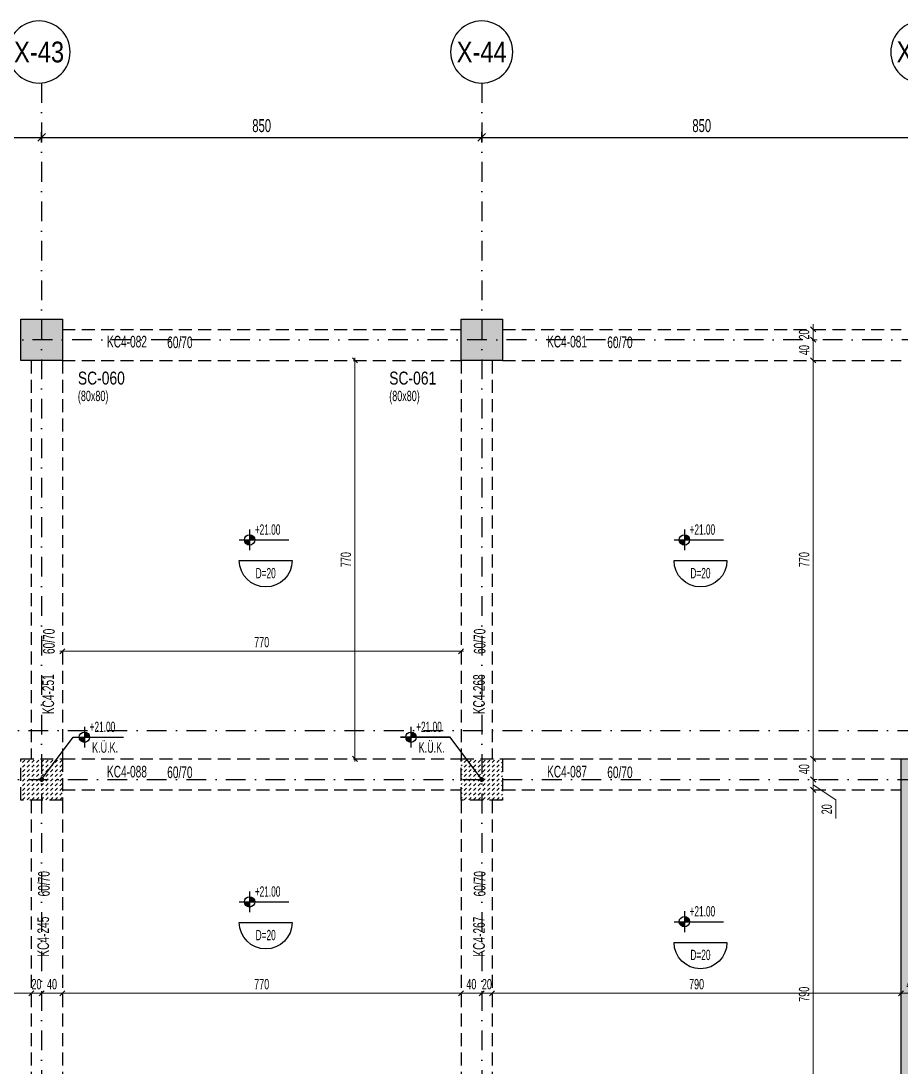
# Model space of a CAD drawing. Header units: millimetres. Extents: x -10495 to 6658, y -696 to 43288.
# Drawn here: x 2510 to 4210, y 1994 to 4016 of the extents above; entities that cross this region are included whole.
import ezdxf
from ezdxf.enums import TextEntityAlignment as Align

# ---------------------------------------------------------------- set-up
doc = ezdxf.new("R2010")
doc.units = ezdxf.units.MM
doc.header["$LTSCALE"] = 100
doc.header["$PDSIZE"] = -100
doc.linetypes.add('DASHDOT', pattern=[25.4, 12.7, -6.35, 0, -6.35])
doc.linetypes.add('HIDDEN', pattern=[0.375, 0.25, -0.125])
for name, color, linetype in [('1_ULK', 254, 'Continuous'), ('2_ULK', 105, 'Continuous'), ('AKS BALON_ULK', 9, 'Continuous'), ('AKS YAZI_ULK', 20, 'Continuous'), ('AKS_ULK', 8, 'DASHDOT'), ('KOLON-CEKIRDEK T PERDE SON_ULK', 70, 'HIDDEN'), ('KOLON-PERDE CEKIRDEK_ULK', 4, 'Continuous'), ('KOT_ULK', 7, 'Continuous'), ('OLCU DIS_ULK', 7, 'Continuous'), ('TARAMA SOLID_ULK', 251, 'Continuous'), ('TARAMA_ULK', 251, 'Continuous')]:
    doc.layers.add(name, color=color, linetype=linetype)
for name, color, linetype, lineweight in [('DOSEME ISMI_ULK', 244, 'Continuous', 25), ('KIRIS BOYUT_ULK', 232, 'Continuous', 13), ('KIRIS CIZGI KESIK_ULK', 41, 'HIDDEN', 25), ('KIRIS ISIM_ULK', 221, 'Continuous', 13), ('KOLON BOYUT_ULK', 255, 'Continuous', 13), ('KOLON ISIM_ULK', 91, 'Continuous', 13), ('OLCU IC_ULK', 146, 'Continuous', 18), ('TARIF OK_ULK', 244, 'Continuous', 5)]:
    doc.layers.add(name, color=color, linetype=linetype, lineweight=lineweight)
doc.styles.add('ULK-SIMPLXTW.shx', font='ARIALN.TTF')
doc.styles.add('ulkr-simplxtw.shx', font='ulkr-simplxtw.shx', dxfattribs={"width": 0.65})
doc.dimstyles.new('1-100-DIS_ULK', dxfattribs={"dimscale": 100, "dimtxt": 0.25, "dimasz": 0.15, "dimexe": 0.1, "dimexo": 0.1, "dimgap": 0.1, "dimtad": 1, "dimdec": 0, "dimzin": 9, "dimdsep": 46, "dimtxsty": 'ulkr-simplxtw.shx', "dimblk": 'OBLIQUE', "dimcen": 0.1, "dimdle": 0.11, "dimclrd": 256, "dimclre": 256, "dimclrt": 3, "dimadec": 0, "dimazin": 0, "dimtfac": 1, "dimtdec": 0, "dimtix": 1, "dimtmove": 1, "dimatfit": 3, "dimldrblk": 'OBLIQUE', "dimfxl": 1, "dimtolj": 1, "dimtzin": 12, "dimarcsym": 0})
doc.dimstyles.new('1-100-IC_ULK', dxfattribs={"dimscale": 10, "dimtxt": 2, "dimasz": 1, "dimexe": 0.75, "dimexo": 1, "dimgap": 0.75, "dimtad": 1, "dimdec": 1, "dimzin": 9, "dimdsep": 46, "dimtxsty": 'ulkr-simplxtw.shx', "dimblk": 'OBLIQUE', "dimcen": 0.1, "dimdle": 0.5, "dimclrd": 146, "dimclre": 146, "dimclrt": 2, "dimadec": 0, "dimazin": 2, "dimtfac": 1, "dimtdec": 1, "dimtix": 1, "dimtmove": 2, "dimatfit": 3, "dimldrblk": 'OBLIQUE', "dimfxl": 1, "dimtolj": 1, "dimtzin": 0, "dimlwd": -1, "dimlwe": -1, "dimarcsym": 0})
doc.dimstyles.new('JSM LIMITS 100(MM)', dxfattribs={"dimscale": 100, "dimtxt": 2, "dimasz": 2.5, "dimexe": 0, "dimexo": 3, "dimgap": 0.41, "dimtad": 1, "dimdec": 0, "dimdsep": 46, "dimtxsty": 'ulkr-simplxtw.shx', "dimblk": 'AR', "dimcen": 0.9, "dimdle": 2, "dimse1": 1, "dimse2": 1, "dimclrd": 256, "dimclre": 1, "dimclrt": 33, "dimadec": 0, "dimazin": 0, "dimtfac": 0.9, "dimtdec": 0, "dimtmove": 0, "dimatfit": 3, "dimfxl": 0, "dimtolj": 1, "dimtzin": 0, "dimarcsym": 0})
pattern_1 = [(45, (-1955793.1867, 31319.438), (0, 8.980256121), [6.35, -6.35])]

# ---------------------------------------------------------------- blocks, each defined once
blk = doc.blocks.new('AKS SEMBOL_ULK')
at = {"layer": 'AKS BALON_ULK', "linetype": 'ByBlock'}
blk.add_circle((0, -41.2), 60, dxfattribs=at)
at = {"layer": 'AKS YAZI_ULK', "style": 'ULK-SIMPLXTW.shx'}
blk.add_attdef('1', text='', height=40, dxfattribs=at).set_placement((0, -41.2), align=Align.MIDDLE)
blk = doc.blocks.new('_Oblique')
at = {"color": 0, "linetype": 'ByBlock', "lineweight": -2}
blk.add_line((-0.5, -0.5), (0.5, 0.5), dxfattribs=at)
blk = doc.blocks.new('*D1105')
at = {"layer": 'Defpoints', "color": 0, "transparency": 16777216}
for p in [(2550, 3791.1), (1700, 3771.1), (2550, 3771.1)]:
    blk.add_point(p, dxfattribs=at)
at = {"layer": 'OLCU DIS_ULK', "lineweight": -2, "transparency": 16777216}
for p, q in [((1700, 3781.1), (1700, 3801.1)), ((2550, 3781.1), (2550, 3801.1)), ((1689, 3791.1), (2561, 3791.1))]:
    blk.add_line(p, q, dxfattribs=at)
at = {"layer": 'OLCU DIS_ULK', "lineweight": -2, "transparency": 16777216, "xscale": 15, "yscale": 15, "zscale": 15, "rotation": 180}
blk.add_blockref('_Oblique', (1700, 3791.1), dxfattribs=at)
at = {"layer": 'OLCU DIS_ULK', "lineweight": -2, "transparency": 16777216, "xscale": 15, "yscale": 15, "zscale": 15}
blk.add_blockref('_Oblique', (2550, 3791.1), dxfattribs=at)
at = {"layer": 'OLCU DIS_ULK', "color": 3, "transparency": 16777216, "insert": (2125, 3813.6), "char_height": 25, "attachment_point": 5, "style": 'ulkr-simplxtw.shx'}
blk.add_mtext('\\A1;850', dxfattribs=at)
blk = doc.blocks.new('*D1106')
at = {"layer": 'Defpoints', "color": 0, "transparency": 16777216}
for p in [(3400, 3791.1), (2550, 3771.1), (3400, 3771.1)]:
    blk.add_point(p, dxfattribs=at)
at = {"layer": 'OLCU DIS_ULK', "lineweight": -2, "transparency": 16777216}
for p, q in [((2550, 3781.1), (2550, 3801.1)), ((3400, 3781.1), (3400, 3801.1)), ((2539, 3791.1), (3411, 3791.1))]:
    blk.add_line(p, q, dxfattribs=at)
at = {"layer": 'OLCU DIS_ULK', "lineweight": -2, "transparency": 16777216, "xscale": 15, "yscale": 15, "zscale": 15, "rotation": 180}
blk.add_blockref('_Oblique', (2550, 3791.1), dxfattribs=at)
at = {"layer": 'OLCU DIS_ULK', "lineweight": -2, "transparency": 16777216, "xscale": 15, "yscale": 15, "zscale": 15}
blk.add_blockref('_Oblique', (3400, 3791.1), dxfattribs=at)
at = {"layer": 'OLCU DIS_ULK', "color": 3, "transparency": 16777216, "insert": (2975, 3813.6), "char_height": 25, "attachment_point": 5, "style": 'ulkr-simplxtw.shx'}
blk.add_mtext('\\A1;850', dxfattribs=at)
blk = doc.blocks.new('*D1107')
at = {"layer": 'Defpoints', "color": 0, "transparency": 16777216}
for p in [(4250, 3791.1), (3400, 3771.1), (4250, 3771.1)]:
    blk.add_point(p, dxfattribs=at)
at = {"layer": 'OLCU DIS_ULK', "lineweight": -2, "transparency": 16777216}
for p, q in [((3400, 3781.1), (3400, 3801.1)), ((4250, 3781.1), (4250, 3801.1)), ((3389, 3791.1), (4261, 3791.1))]:
    blk.add_line(p, q, dxfattribs=at)
at = {"layer": 'OLCU DIS_ULK', "lineweight": -2, "transparency": 16777216, "xscale": 15, "yscale": 15, "zscale": 15, "rotation": 180}
blk.add_blockref('_Oblique', (3400, 3791.1), dxfattribs=at)
at = {"layer": 'OLCU DIS_ULK', "lineweight": -2, "transparency": 16777216, "xscale": 15, "yscale": 15, "zscale": 15}
blk.add_blockref('_Oblique', (4250, 3791.1), dxfattribs=at)
at = {"layer": 'OLCU DIS_ULK', "color": 3, "transparency": 16777216, "insert": (3825, 3813.6), "char_height": 25, "attachment_point": 5, "style": 'ulkr-simplxtw.shx'}
blk.add_mtext('\\A1;850', dxfattribs=at)
blk = doc.blocks.new('*U6')
at = {"layer": 'KOT_ULK'}
h = blk.add_hatch(color=251, dxfattribs=at)
h.dxf.hatch_style = 1
h.paths.add_polyline_path([(0, 0), (-10, 0, 0.414214), (0, -10)])
h = blk.add_hatch(color=251, dxfattribs=at)
h.dxf.hatch_style = 1
h.paths.add_polyline_path([(10, 0, 0.414214), (0, 10), (0, 0)])
at = {"layer": 'KOT_ULK', "color": 12}
for p, q in [((-20, 0), (75.6, 0)), ((0, 20), (0, -20))]:
    blk.add_line(p, q, dxfattribs=at)
blk.add_circle((0, 0), 10, dxfattribs=at)
at = {"layer": 'KOT_ULK', "style": 'ulkr-simplxtw.shx', "width": 0.6}
for tag, p in [('6', (10, 145)), ('5', (10, 118)), ('4', (10, 91)), ('3', (10, 64)), ('2', (10, 37)), ('1', (10, 10))]:
    blk.add_attdef(tag, p, '', height=20, dxfattribs=at)
at = {"layer": 'KOT_ULK', "color": 242, "style": 'ulkr-simplxtw.shx', "width": 0.65}
blk.add_attdef('NOT', text='', height=20, dxfattribs=at).set_placement((14.8, -10), align=Align.TOP_LEFT)
blk = doc.blocks.new('Döşeme kalınğı_ULK')
at = {"layer": 'DOSEME ISMI_ULK', "color": 12}
blk.add_lwpolyline([(51, 0, -1), (-51, 0)], format="xyb", close=True, dxfattribs=at)
at = {"layer": 'DOSEME ISMI_ULK', "style": 'ulkr-simplxtw.shx', "width": 0.6}
blk.add_attdef('1', text='', height=20, dxfattribs=at).set_placement((0, -14.2), align=Align.TOP_CENTER)
blk = doc.blocks.new('*U11')
at = {"layer": 'KOLON BOYUT_ULK', "style": 'ulkr-simplxtw.shx', "width": 0.65}
blk.add_attdef('2', text='', height=20, dxfattribs=at).set_placement((0, -37), align=Align.TOP_LEFT)
at = {"layer": 'KOLON ISIM_ULK', "style": 'ulkr-simplxtw.shx', "width": 0.8}
blk.add_attdef('1', text='', height=25, dxfattribs=at).set_placement((0, 0), align=Align.TOP_LEFT)
blk = doc.blocks.new('AR')
at = {"layer": '1_ULK', "color": 253}
blk.add_solid([(-1.184, 0.197), (-1.184, -0.197), (0, 0)], dxfattribs=at)
at = {"layer": '2_ULK', "color": 1}
blk.add_line((0, 0.453), (0, -0.453), dxfattribs=at)
at = {"layer": '2_ULK'}
blk.add_lwpolyline([(-1.184, 0.197), (-1.184, -0.197), (0, 0), (-1.184, 0.197)], dxfattribs=at)
blk = doc.blocks.new('*D961')
at = {"layer": 'Defpoints', "color": 0, "transparency": 16777216}
for p in [(4015.3, 2530), (4040.3, 2530), (4015.3, 1740)]:
    blk.add_point(p, dxfattribs=at)
at = {"layer": 'OLCU IC_ULK', "color": 146, "transparency": 16777216}
blk.add_line((4040.3, 1735), (4040.3, 2535), dxfattribs=at)
at = {"layer": 'OLCU IC_ULK', "color": 146, "linetype": 'Continuous', "transparency": 16777216}
for p, q in [((4040.3, 2530), (4047.8, 2530)), ((4040.3, 1740), (4047.8, 1740))]:
    blk.add_line(p, q, dxfattribs=at)
at = {"layer": 'OLCU IC_ULK', "color": 146, "transparency": 16777216, "xscale": 10, "yscale": 10, "zscale": 10}
for p, rotation in [((4040.3, 2530), 90), ((4040.3, 1740), 270)]:
    blk.add_blockref('_Oblique', p, dxfattribs=dict(at, rotation=rotation))
at = {"layer": 'OLCU IC_ULK', "color": 2, "transparency": 16777216, "insert": (4022.8, 2135), "char_height": 20, "attachment_point": 5, "rotation": 90, "style": 'ulkr-simplxtw.shx'}
blk.add_mtext('\\A1;790', dxfattribs=at)
blk = doc.blocks.new('*D962')
at = {"layer": 'Defpoints', "color": 0, "transparency": 16777216}
for p in [(4015.3, 2550), (4040.3, 2550), (4015.3, 2530)]:
    blk.add_point(p, dxfattribs=at)
at = {"layer": 'OLCU IC_ULK', "color": 146, "transparency": 16777216}
for p, q in [((4040.3, 2525), (4040.3, 2555)), ((4040.3, 2540), (4084, 2510.6)), ((4084, 2510.6), (4084, 2474.5))]:
    blk.add_line(p, q, dxfattribs=at)
at = {"layer": 'OLCU IC_ULK', "color": 146, "linetype": 'Continuous', "transparency": 16777216}
for p, q in [((4040.3, 2550), (4047.8, 2550)), ((4040.3, 2530), (4047.8, 2530))]:
    blk.add_line(p, q, dxfattribs=at)
at = {"layer": 'OLCU IC_ULK', "color": 146, "transparency": 16777216, "xscale": 10, "yscale": 10, "zscale": 10}
for p, rotation in [((4040.3, 2550), 90), ((4040.3, 2530), 270)]:
    blk.add_blockref('_Oblique', p, dxfattribs=dict(at, rotation=rotation))
at = {"layer": 'OLCU IC_ULK', "color": 2, "transparency": 16777216, "insert": (4066.5, 2492.5), "char_height": 20, "attachment_point": 5, "rotation": 90, "style": 'ulkr-simplxtw.shx'}
blk.add_mtext('\\A1;20', dxfattribs=at)
blk = doc.blocks.new('*D963')
at = {"layer": 'Defpoints', "color": 0, "transparency": 16777216}
for p in [(4015.3, 2590), (4040.3, 2590), (4015.3, 2550)]:
    blk.add_point(p, dxfattribs=at)
at = {"layer": 'OLCU IC_ULK', "color": 146, "transparency": 16777216}
blk.add_line((4040.3, 2545), (4040.3, 2595), dxfattribs=at)
at = {"layer": 'OLCU IC_ULK', "color": 146, "linetype": 'Continuous', "transparency": 16777216}
for p, q in [((4040.3, 2590), (4047.8, 2590)), ((4040.3, 2550), (4047.8, 2550))]:
    blk.add_line(p, q, dxfattribs=at)
at = {"layer": 'OLCU IC_ULK', "color": 146, "transparency": 16777216, "xscale": 10, "yscale": 10, "zscale": 10}
for p, rotation in [((4040.3, 2590), 90), ((4040.3, 2550), 270)]:
    blk.add_blockref('_Oblique', p, dxfattribs=dict(at, rotation=rotation))
at = {"layer": 'OLCU IC_ULK', "color": 2, "transparency": 16777216, "insert": (4022.8, 2570), "char_height": 20, "attachment_point": 5, "rotation": 90, "style": 'ulkr-simplxtw.shx'}
blk.add_mtext('\\A1;40', dxfattribs=at)
blk = doc.blocks.new('*D964')
at = {"layer": 'Defpoints', "color": 0, "transparency": 16777216}
for p in [(4015.3, 3360), (4040.3, 3360), (4015.3, 2590)]:
    blk.add_point(p, dxfattribs=at)
at = {"layer": 'OLCU IC_ULK', "color": 146, "transparency": 16777216}
blk.add_line((4040.3, 2585), (4040.3, 3365), dxfattribs=at)
at = {"layer": 'OLCU IC_ULK', "color": 146, "linetype": 'Continuous', "transparency": 16777216}
for p, q in [((4040.3, 3360), (4047.8, 3360)), ((4040.3, 2590), (4047.8, 2590))]:
    blk.add_line(p, q, dxfattribs=at)
at = {"layer": 'OLCU IC_ULK', "color": 146, "transparency": 16777216, "xscale": 10, "yscale": 10, "zscale": 10}
for p, rotation in [((4040.3, 3360), 90), ((4040.3, 2590), 270)]:
    blk.add_blockref('_Oblique', p, dxfattribs=dict(at, rotation=rotation))
at = {"layer": 'OLCU IC_ULK', "color": 2, "transparency": 16777216, "insert": (4022.8, 2975), "char_height": 20, "attachment_point": 5, "rotation": 90, "style": 'ulkr-simplxtw.shx'}
blk.add_mtext('\\A1;770', dxfattribs=at)
blk = doc.blocks.new('*D965')
at = {"layer": 'Defpoints', "color": 0, "transparency": 16777216}
for p in [(4015.3, 3400), (4040.3, 3400), (4015.3, 3360)]:
    blk.add_point(p, dxfattribs=at)
at = {"layer": 'OLCU IC_ULK', "color": 146, "transparency": 16777216}
blk.add_line((4040.3, 3355), (4040.3, 3405), dxfattribs=at)
at = {"layer": 'OLCU IC_ULK', "color": 146, "linetype": 'Continuous', "transparency": 16777216}
for p, q in [((4040.3, 3400), (4047.8, 3400)), ((4040.3, 3360), (4047.8, 3360))]:
    blk.add_line(p, q, dxfattribs=at)
at = {"layer": 'OLCU IC_ULK', "color": 146, "transparency": 16777216, "xscale": 10, "yscale": 10, "zscale": 10}
for p, rotation in [((4040.3, 3400), 90), ((4040.3, 3360), 270)]:
    blk.add_blockref('_Oblique', p, dxfattribs=dict(at, rotation=rotation))
at = {"layer": 'OLCU IC_ULK', "color": 2, "transparency": 16777216, "insert": (4022.8, 3380), "char_height": 20, "attachment_point": 5, "rotation": 90, "style": 'ulkr-simplxtw.shx'}
blk.add_mtext('\\A1;40', dxfattribs=at)
blk = doc.blocks.new('*D966')
at = {"layer": 'Defpoints', "color": 0, "transparency": 16777216}
for p in [(4015.3, 3420), (4040.3, 3420), (4015.3, 3400)]:
    blk.add_point(p, dxfattribs=at)
at = {"layer": 'OLCU IC_ULK', "color": 146, "transparency": 16777216}
for p, q in [((4040.3, 3420), (4040.3, 3430)), ((4040.3, 3400), (4040.3, 3420)), ((4040.3, 3400), (4040.3, 3390))]:
    blk.add_line(p, q, dxfattribs=at)
at = {"layer": 'OLCU IC_ULK', "color": 146, "linetype": 'Continuous', "transparency": 16777216}
for p, q in [((4040.3, 3420), (4047.8, 3420)), ((4040.3, 3400), (4047.8, 3400))]:
    blk.add_line(p, q, dxfattribs=at)
at = {"layer": 'OLCU IC_ULK', "color": 146, "transparency": 16777216, "xscale": 10, "yscale": 10, "zscale": 10}
for p, rotation in [((4040.3, 3420), 270), ((4040.3, 3400), 90)]:
    blk.add_blockref('_Oblique', p, dxfattribs=dict(at, rotation=rotation))
at = {"layer": 'OLCU IC_ULK', "color": 2, "transparency": 16777216, "insert": (4022.8, 3410), "char_height": 20, "attachment_point": 5, "rotation": 90, "style": 'ulkr-simplxtw.shx'}
blk.add_mtext('\\A1;20', dxfattribs=at)
blk = doc.blocks.new('*D1004')
at = {"layer": 'Defpoints', "color": 0, "transparency": 16777216}
for p in [(1740, 2161.9), (2530, 2161.9), (2530, 2136.9)]:
    blk.add_point(p, dxfattribs=at)
at = {"layer": 'OLCU IC_ULK', "color": 146, "transparency": 16777216}
blk.add_line((1735, 2136.9), (2535, 2136.9), dxfattribs=at)
at = {"layer": 'OLCU IC_ULK', "color": 146, "linetype": 'Continuous', "transparency": 16777216}
for p, q in [((1740, 2136.9), (1740, 2129.4)), ((2530, 2136.9), (2530, 2129.4))]:
    blk.add_line(p, q, dxfattribs=at)
at = {"layer": 'OLCU IC_ULK', "color": 146, "transparency": 16777216, "xscale": 10, "yscale": 10, "zscale": 10, "rotation": 180}
blk.add_blockref('_Oblique', (1740, 2136.9), dxfattribs=at)
at = {"layer": 'OLCU IC_ULK', "color": 146, "transparency": 16777216, "xscale": 10, "yscale": 10, "zscale": 10}
blk.add_blockref('_Oblique', (2530, 2136.9), dxfattribs=at)
at = {"layer": 'OLCU IC_ULK', "color": 2, "transparency": 16777216, "insert": (2135, 2154.4), "char_height": 20, "attachment_point": 5, "style": 'ulkr-simplxtw.shx'}
blk.add_mtext('\\A1;790', dxfattribs=at)
blk = doc.blocks.new('*D1005')
at = {"layer": 'Defpoints', "color": 0, "transparency": 16777216}
for p in [(2530, 2161.9), (2550, 2161.9), (2550, 2136.9)]:
    blk.add_point(p, dxfattribs=at)
at = {"layer": 'OLCU IC_ULK', "color": 146, "transparency": 16777216}
for p, q in [((2530, 2136.9), (2520, 2136.9)), ((2530, 2136.9), (2550, 2136.9)), ((2550, 2136.9), (2560, 2136.9))]:
    blk.add_line(p, q, dxfattribs=at)
at = {"layer": 'OLCU IC_ULK', "color": 146, "linetype": 'Continuous', "transparency": 16777216}
for p, q in [((2530, 2136.9), (2530, 2129.4)), ((2550, 2136.9), (2550, 2129.4))]:
    blk.add_line(p, q, dxfattribs=at)
at = {"layer": 'OLCU IC_ULK', "color": 146, "transparency": 16777216, "xscale": 10, "yscale": 10, "zscale": 10}
blk.add_blockref('_Oblique', (2530, 2136.9), dxfattribs=at)
at = {"layer": 'OLCU IC_ULK', "color": 146, "transparency": 16777216, "xscale": 10, "yscale": 10, "zscale": 10, "rotation": 180}
blk.add_blockref('_Oblique', (2550, 2136.9), dxfattribs=at)
at = {"layer": 'OLCU IC_ULK', "color": 2, "transparency": 16777216, "insert": (2540, 2154.4), "char_height": 20, "attachment_point": 5, "style": 'ulkr-simplxtw.shx'}
blk.add_mtext('\\A1;20', dxfattribs=at)
blk = doc.blocks.new('*D1006')
at = {"layer": 'Defpoints', "color": 0, "transparency": 16777216}
for p in [(2550, 2161.9), (2590, 2161.9), (2590, 2136.9)]:
    blk.add_point(p, dxfattribs=at)
at = {"layer": 'OLCU IC_ULK', "color": 146, "transparency": 16777216}
blk.add_line((2545, 2136.9), (2595, 2136.9), dxfattribs=at)
at = {"layer": 'OLCU IC_ULK', "color": 146, "linetype": 'Continuous', "transparency": 16777216}
for p, q in [((2550, 2136.9), (2550, 2129.4)), ((2590, 2136.9), (2590, 2129.4))]:
    blk.add_line(p, q, dxfattribs=at)
at = {"layer": 'OLCU IC_ULK', "color": 146, "transparency": 16777216, "xscale": 10, "yscale": 10, "zscale": 10, "rotation": 180}
blk.add_blockref('_Oblique', (2550, 2136.9), dxfattribs=at)
at = {"layer": 'OLCU IC_ULK', "color": 146, "transparency": 16777216, "xscale": 10, "yscale": 10, "zscale": 10}
blk.add_blockref('_Oblique', (2590, 2136.9), dxfattribs=at)
at = {"layer": 'OLCU IC_ULK', "color": 2, "transparency": 16777216, "insert": (2570, 2154.4), "char_height": 20, "attachment_point": 5, "style": 'ulkr-simplxtw.shx'}
blk.add_mtext('\\A1;40', dxfattribs=at)
blk = doc.blocks.new('*D1007')
at = {"layer": 'Defpoints', "color": 0, "transparency": 16777216}
for p in [(2590, 2161.9), (3360, 2161.9), (3360, 2136.9)]:
    blk.add_point(p, dxfattribs=at)
at = {"layer": 'OLCU IC_ULK', "color": 146, "transparency": 16777216}
blk.add_line((2585, 2136.9), (3365, 2136.9), dxfattribs=at)
at = {"layer": 'OLCU IC_ULK', "color": 146, "linetype": 'Continuous', "transparency": 16777216}
for p, q in [((2590, 2136.9), (2590, 2129.4)), ((3360, 2136.9), (3360, 2129.4))]:
    blk.add_line(p, q, dxfattribs=at)
at = {"layer": 'OLCU IC_ULK', "color": 146, "transparency": 16777216, "xscale": 10, "yscale": 10, "zscale": 10, "rotation": 180}
blk.add_blockref('_Oblique', (2590, 2136.9), dxfattribs=at)
at = {"layer": 'OLCU IC_ULK', "color": 146, "transparency": 16777216, "xscale": 10, "yscale": 10, "zscale": 10}
blk.add_blockref('_Oblique', (3360, 2136.9), dxfattribs=at)
at = {"layer": 'OLCU IC_ULK', "color": 2, "transparency": 16777216, "insert": (2975, 2154.4), "char_height": 20, "attachment_point": 5, "style": 'ulkr-simplxtw.shx'}
blk.add_mtext('\\A1;770', dxfattribs=at)
blk = doc.blocks.new('*D1008')
at = {"layer": 'Defpoints', "color": 0, "transparency": 16777216}
for p in [(3360, 2161.9), (3400, 2161.9), (3400, 2136.9)]:
    blk.add_point(p, dxfattribs=at)
at = {"layer": 'OLCU IC_ULK', "color": 146, "transparency": 16777216}
blk.add_line((3355, 2136.9), (3405, 2136.9), dxfattribs=at)
at = {"layer": 'OLCU IC_ULK', "color": 146, "linetype": 'Continuous', "transparency": 16777216}
for p, q in [((3360, 2136.9), (3360, 2129.4)), ((3400, 2136.9), (3400, 2129.4))]:
    blk.add_line(p, q, dxfattribs=at)
at = {"layer": 'OLCU IC_ULK', "color": 146, "transparency": 16777216, "xscale": 10, "yscale": 10, "zscale": 10, "rotation": 180}
blk.add_blockref('_Oblique', (3360, 2136.9), dxfattribs=at)
at = {"layer": 'OLCU IC_ULK', "color": 146, "transparency": 16777216, "xscale": 10, "yscale": 10, "zscale": 10}
blk.add_blockref('_Oblique', (3400, 2136.9), dxfattribs=at)
at = {"layer": 'OLCU IC_ULK', "color": 2, "transparency": 16777216, "insert": (3380, 2154.4), "char_height": 20, "attachment_point": 5, "style": 'ulkr-simplxtw.shx'}
blk.add_mtext('\\A1;40', dxfattribs=at)
blk = doc.blocks.new('*D1009')
at = {"layer": 'Defpoints', "color": 0, "transparency": 16777216}
for p in [(3400, 2161.9), (3420, 2161.9), (3420, 2136.9)]:
    blk.add_point(p, dxfattribs=at)
at = {"layer": 'OLCU IC_ULK', "color": 146, "transparency": 16777216}
for p, q in [((3400, 2136.9), (3390, 2136.9)), ((3400, 2136.9), (3420, 2136.9)), ((3420, 2136.9), (3430, 2136.9))]:
    blk.add_line(p, q, dxfattribs=at)
at = {"layer": 'OLCU IC_ULK', "color": 146, "linetype": 'Continuous', "transparency": 16777216}
for p, q in [((3400, 2136.9), (3400, 2129.4)), ((3420, 2136.9), (3420, 2129.4))]:
    blk.add_line(p, q, dxfattribs=at)
at = {"layer": 'OLCU IC_ULK', "color": 146, "transparency": 16777216, "xscale": 10, "yscale": 10, "zscale": 10}
blk.add_blockref('_Oblique', (3400, 2136.9), dxfattribs=at)
at = {"layer": 'OLCU IC_ULK', "color": 146, "transparency": 16777216, "xscale": 10, "yscale": 10, "zscale": 10, "rotation": 180}
blk.add_blockref('_Oblique', (3420, 2136.9), dxfattribs=at)
at = {"layer": 'OLCU IC_ULK', "color": 2, "transparency": 16777216, "insert": (3410, 2154.4), "char_height": 20, "attachment_point": 5, "style": 'ulkr-simplxtw.shx'}
blk.add_mtext('\\A1;20', dxfattribs=at)
blk = doc.blocks.new('*D1010')
at = {"layer": 'Defpoints', "color": 0, "transparency": 16777216}
for p in [(3420, 2161.9), (4210, 2161.9), (4210, 2136.9)]:
    blk.add_point(p, dxfattribs=at)
at = {"layer": 'OLCU IC_ULK', "color": 146, "transparency": 16777216}
blk.add_line((3415, 2136.9), (4215, 2136.9), dxfattribs=at)
at = {"layer": 'OLCU IC_ULK', "color": 146, "linetype": 'Continuous', "transparency": 16777216}
for p, q in [((3420, 2136.9), (3420, 2129.4)), ((4210, 2136.9), (4210, 2129.4))]:
    blk.add_line(p, q, dxfattribs=at)
at = {"layer": 'OLCU IC_ULK', "color": 146, "transparency": 16777216, "xscale": 10, "yscale": 10, "zscale": 10, "rotation": 180}
blk.add_blockref('_Oblique', (3420, 2136.9), dxfattribs=at)
at = {"layer": 'OLCU IC_ULK', "color": 146, "transparency": 16777216, "xscale": 10, "yscale": 10, "zscale": 10}
blk.add_blockref('_Oblique', (4210, 2136.9), dxfattribs=at)
at = {"layer": 'OLCU IC_ULK', "color": 2, "transparency": 16777216, "insert": (3815, 2154.4), "char_height": 20, "attachment_point": 5, "style": 'ulkr-simplxtw.shx'}
blk.add_mtext('\\A1;790', dxfattribs=at)
blk = doc.blocks.new('*D1011')
at = {"layer": 'Defpoints', "color": 0, "transparency": 16777216}
for p in [(4210, 2161.9), (4250, 2161.9), (4250, 2136.9)]:
    blk.add_point(p, dxfattribs=at)
at = {"layer": 'OLCU IC_ULK', "color": 146, "transparency": 16777216}
blk.add_line((4205, 2136.9), (4255, 2136.9), dxfattribs=at)
at = {"layer": 'OLCU IC_ULK', "color": 146, "linetype": 'Continuous', "transparency": 16777216}
for p, q in [((4210, 2136.9), (4210, 2129.4)), ((4250, 2136.9), (4250, 2129.4))]:
    blk.add_line(p, q, dxfattribs=at)
at = {"layer": 'OLCU IC_ULK', "color": 146, "transparency": 16777216, "xscale": 10, "yscale": 10, "zscale": 10, "rotation": 180}
blk.add_blockref('_Oblique', (4210, 2136.9), dxfattribs=at)
at = {"layer": 'OLCU IC_ULK', "color": 146, "transparency": 16777216, "xscale": 10, "yscale": 10, "zscale": 10}
blk.add_blockref('_Oblique', (4250, 2136.9), dxfattribs=at)
at = {"layer": 'OLCU IC_ULK', "color": 2, "transparency": 16777216, "insert": (4230, 2154.4), "char_height": 20, "attachment_point": 5, "style": 'ulkr-simplxtw.shx'}
blk.add_mtext('\\A1;40', dxfattribs=at)
blk = doc.blocks.new('Kiriş_Sembol_ULK')
at = {"layer": 'KIRIS BOYUT_ULK', "style": 'ulkr-simplxtw.shx', "width": 0.65}
blk.add_attdef('B', text='', height=25, dxfattribs=at).set_placement((21, 0.4), align=Align.MIDDLE_LEFT)
at = {"layer": 'KIRIS ISIM_ULK', "style": 'ulkr-simplxtw.shx', "width": 0.65}
blk.add_attdef('K', text='', height=25, dxfattribs=at).set_placement((-18.2, 12.9), align=Align.TOP_RIGHT)
blk = doc.blocks.new('*D1139')
at = {"layer": 'Defpoints', "color": 0, "transparency": 16777216}
for p in [(2590, 2912.2), (3360, 2912.2), (3360, 2797.9)]:
    blk.add_point(p, dxfattribs=at)
at = {"layer": 'OLCU IC_ULK', "color": 146, "transparency": 16777216}
blk.add_line((2585, 2797.9), (3365, 2797.9), dxfattribs=at)
at = {"layer": 'OLCU IC_ULK', "color": 146, "linetype": 'Continuous', "transparency": 16777216}
for p, q in [((2590, 2797.9), (2590, 2790.4)), ((3360, 2797.9), (3360, 2790.4))]:
    blk.add_line(p, q, dxfattribs=at)
at = {"layer": 'OLCU IC_ULK', "color": 146, "transparency": 16777216, "xscale": 10, "yscale": 10, "zscale": 10, "rotation": 180}
blk.add_blockref('_Oblique', (2590, 2797.9), dxfattribs=at)
at = {"layer": 'OLCU IC_ULK', "color": 146, "transparency": 16777216, "xscale": 10, "yscale": 10, "zscale": 10}
blk.add_blockref('_Oblique', (3360, 2797.9), dxfattribs=at)
at = {"layer": 'OLCU IC_ULK', "color": 2, "transparency": 16777216, "insert": (2975, 2815.4), "char_height": 20, "attachment_point": 5, "style": 'ulkr-simplxtw.shx'}
blk.add_mtext('\\A1;770', dxfattribs=at)
blk = doc.blocks.new('*D1140')
at = {"layer": 'Defpoints', "color": 0, "transparency": 16777216}
for p in [(3091.6, 3360), (3155.2, 3360), (3091.6, 2590)]:
    blk.add_point(p, dxfattribs=at)
at = {"layer": 'OLCU IC_ULK', "color": 146, "transparency": 16777216}
blk.add_line((3155.2, 2585), (3155.2, 3365), dxfattribs=at)
at = {"layer": 'OLCU IC_ULK', "color": 146, "linetype": 'Continuous', "transparency": 16777216}
for p, q in [((3155.2, 3360), (3162.7, 3360)), ((3155.2, 2590), (3162.7, 2590))]:
    blk.add_line(p, q, dxfattribs=at)
at = {"layer": 'OLCU IC_ULK', "color": 146, "transparency": 16777216, "xscale": 10, "yscale": 10, "zscale": 10}
for p, rotation in [((3155.2, 3360), 90), ((3155.2, 2590), 270)]:
    blk.add_blockref('_Oblique', p, dxfattribs=dict(at, rotation=rotation))
at = {"layer": 'OLCU IC_ULK', "color": 2, "transparency": 16777216, "insert": (3137.7, 2975), "char_height": 20, "attachment_point": 5, "rotation": 90, "style": 'ulkr-simplxtw.shx'}
blk.add_mtext('\\A1;770', dxfattribs=at)

msp = doc.modelspace()

# ---------------------------------------------------------------- hatches: boundary and pattern name
at = {"layer": 'TARAMA SOLID_ULK'}
h = msp.add_hatch(color=256, dxfattribs=at)
h.dxf.hatch_style = 1
h.paths.add_polyline_path([(2590, 3360), (2510, 3360), (2510, 3440), (2590, 3440)])
h = msp.add_hatch(color=256, dxfattribs=at)
h.dxf.hatch_style = 1
h.paths.add_polyline_path([(3360, 3360), (3440, 3360), (3440, 3440), (3360, 3440)])
h = msp.add_hatch(color=256, dxfattribs=at)
h.dxf.hatch_style = 1
h.paths.add_polyline_path([(4720, 1605), (4680, 1605), (4680, 2550), (4250, 2550), (4250, 1605), (4210, 1605), (4210, 2590), (4720, 2590)])
at = {"layer": 'TARAMA_ULK'}
h = msp.add_hatch(dxfattribs=at)
h.set_pattern_fill('DASH', color=256, scale=2, angle=45)
h.set_pattern_definition(pattern_1)
h.paths.add_polyline_path([(2590, 2590), (2590, 2510), (2510, 2510), (2510, 2590)])
h = msp.add_hatch(dxfattribs=at)
h.set_pattern_fill('DASH', color=256, scale=2, angle=45)
h.set_pattern_definition(pattern_1)
h.paths.add_polyline_path([(3440, 2590), (3440, 2510), (3360, 2510), (3360, 2590)])

# ---------------------------------------------------------------- linework, layer by layer
at = {"layer": 'AKS_ULK', "ltscale": 0.03}
for points in [[(2550, 3896.1), (2550, -576.35)], [(3400, 3896.1), (3400, -576.35)], [(6538.3, 3400), (-577.53, 3400)], [(-577.53, 2670), (-527.53, 2670), (-527.53, 2645), (6488.3, 2645), (6488.3, 2720), (6538.3, 2720)], [(-577.53, 2525), (-527.53, 2525), (-527.53, 2550), (6488.3, 2550), (6488.3, 2475), (6538.3, 2475)]]:
    msp.add_lwpolyline(points, dxfattribs=at)
at = {"layer": 'KIRIS CIZGI KESIK_ULK'}
for p, q in [((2590, 3420), (3360, 3420)), ((3440, 3420), (4210, 3420)), ((2530, 3360), (2530, 2590)), ((2590, 3360), (3360, 3360)), ((2590, 3360), (2590, 2590)), ((3360, 3360), (3360, 2590)), ((3420, 3360), (3420, 2590)), ((3440, 3360), (4210, 3360)), ((2590, 2590), (3360, 2590)), ((3440, 2590), (4210, 2590)), ((2590, 2530), (3360, 2530)), ((3440, 2530), (4210, 2530)), ((2530, 2510), (2530, 1740)), ((2590, 2510), (2590, 1740)), ((3360, 2510), (3360, 1740)), ((3420, 2510), (3420, 1740))]:
    msp.add_line(p, q, dxfattribs=at)
at = {"layer": 'KOLON-CEKIRDEK T PERDE SON_ULK'}
for points in [[(2590, 2510), (2510, 2510), (2510, 2590), (2590, 2590)], [(3440, 2510), (3360, 2510), (3360, 2590), (3440, 2590)]]:
    msp.add_lwpolyline(points, close=True, dxfattribs=at)
at = {"layer": 'KOLON-PERDE CEKIRDEK_ULK'}
for points in [[(2590, 3360), (2510, 3360), (2510, 3440), (2590, 3440)], [(3440, 3360), (3360, 3360), (3360, 3440), (3440, 3440)], [(4720, 1605), (4680, 1605), (4680, 2550), (4250, 2550), (4250, 1605), (4210, 1605), (4210, 2590), (4720, 2590)]]:
    msp.add_lwpolyline(points, close=True, dxfattribs=at)

# ---------------------------------------------------------------- block references
at = {"layer": 'AKS_ULK', "linetype": 'ByBlock'}
ref = msp.add_blockref('AKS SEMBOL_ULK', (2545, 3914.85), dxfattribs=dict(at, xscale=-1, rotation=180))
ref.add_attrib('1', 'X-43', dxfattribs={"layer": 'AKS YAZI_ULK', "height": 40, "style": 'ULK-SIMPLXTW.shx'}).set_placement((2545, 3956.1), align=Align.MIDDLE)
ref = msp.add_blockref('AKS SEMBOL_ULK', (3400, 3914.85), dxfattribs=dict(at, xscale=-1, rotation=180))
ref.add_attrib('1', 'X-44', dxfattribs={"layer": 'AKS YAZI_ULK', "height": 40, "style": 'ULK-SIMPLXTW.shx'}).set_placement((3400, 3956.1), align=Align.MIDDLE)
ref = msp.add_blockref('AKS SEMBOL_ULK', (4250, 3914.85), dxfattribs=dict(at, xscale=-1, rotation=180))
ref.add_attrib('1', 'X-45', dxfattribs={"layer": 'AKS YAZI_ULK', "height": 40, "style": 'ULK-SIMPLXTW.shx'}).set_placement((4250, 3956.1), align=Align.MIDDLE)
at = {"layer": 'DOSEME ISMI_ULK'}
for p in [(2982.77, 2973.1), (3822.54, 2973.1), (2982.77, 2273.58), (3822.54, 2235.29)]:
    msp.add_blockref('Döşeme kalınğı_ULK', p, dxfattribs=at).add_auto_attribs({'1': 'D=20'})
at = {"layer": 'KIRIS ISIM_ULK'}
ref = msp.add_blockref('Kiriş_Sembol_ULK', (2771.53, 3394.56), dxfattribs=at)
ref.add_attrib('B', '60/70', dxfattribs={"layer": 'KIRIS BOYUT_ULK', "height": 22.5, "style": 'ulkr-simplxtw.shx', "width": 0.65}).set_placement((2792.54, 3395), align=Align.MIDDLE_LEFT)
ref.add_attrib('K', 'KC4-082', dxfattribs={"height": 22.5, "style": 'ulkr-simplxtw.shx', "width": 0.65}).set_placement((2753.37, 3407.5), align=Align.TOP_RIGHT)
ref = msp.add_blockref('Kiriş_Sembol_ULK', (3621.53, 3394.56), dxfattribs=at)
ref.add_attrib('B', '60/70', dxfattribs={"layer": 'KIRIS BOYUT_ULK', "height": 22.5, "style": 'ulkr-simplxtw.shx', "width": 0.65}).set_placement((3642.54, 3395), align=Align.MIDDLE_LEFT)
ref.add_attrib('K', 'KC4-081', dxfattribs={"height": 22.5, "style": 'ulkr-simplxtw.shx', "width": 0.65}).set_placement((3603.37, 3407.5), align=Align.TOP_RIGHT)
ref = msp.add_blockref('Kiriş_Sembol_ULK', (2564.44, 2771.53), dxfattribs=dict(at, rotation=90))
ref.add_attrib('B', '60/70', dxfattribs={"layer": 'KIRIS BOYUT_ULK', "height": 22.5, "rotation": 90, "style": 'ulkr-simplxtw.shx', "width": 0.65}).set_placement((2564, 2792.54), align=Align.MIDDLE_LEFT)
ref.add_attrib('K', 'KC4-251', dxfattribs={"height": 22.5, "rotation": 90, "style": 'ulkr-simplxtw.shx', "width": 0.65}).set_placement((2551.5, 2753.37), align=Align.TOP_RIGHT)
ref = msp.add_blockref('Kiriş_Sembol_ULK', (3396.44, 2771.53), dxfattribs=dict(at, rotation=90))
ref.add_attrib('B', '60/70', dxfattribs={"layer": 'KIRIS BOYUT_ULK', "height": 22.5, "rotation": 90, "style": 'ulkr-simplxtw.shx', "width": 0.65}).set_placement((3396, 2792.54), align=Align.MIDDLE_LEFT)
ref.add_attrib('K', 'KC4-268', dxfattribs={"height": 22.5, "rotation": 90, "style": 'ulkr-simplxtw.shx', "width": 0.65}).set_placement((3383.5, 2753.37), align=Align.TOP_RIGHT)
ref = msp.add_blockref('Kiriş_Sembol_ULK', (2771.53, 2563.56), dxfattribs=at)
ref.add_attrib('B', '60/70', dxfattribs={"layer": 'KIRIS BOYUT_ULK', "height": 22.5, "style": 'ulkr-simplxtw.shx', "width": 0.65}).set_placement((2792.54, 2564), align=Align.MIDDLE_LEFT)
ref.add_attrib('K', 'KC4-088', dxfattribs={"height": 22.5, "style": 'ulkr-simplxtw.shx', "width": 0.65}).set_placement((2753.37, 2576.5), align=Align.TOP_RIGHT)
ref = msp.add_blockref('Kiriş_Sembol_ULK', (3621.53, 2563.56), dxfattribs=at)
ref.add_attrib('B', '60/70', dxfattribs={"layer": 'KIRIS BOYUT_ULK', "height": 22.5, "style": 'ulkr-simplxtw.shx', "width": 0.65}).set_placement((3642.54, 2564), align=Align.MIDDLE_LEFT)
ref.add_attrib('K', 'KC4-087', dxfattribs={"height": 22.5, "style": 'ulkr-simplxtw.shx', "width": 0.65}).set_placement((3603.37, 2576.5), align=Align.TOP_RIGHT)
ref = msp.add_blockref('Kiriş_Sembol_ULK', (2554.73, 2303.11), dxfattribs=dict(at, rotation=90))
ref.add_attrib('B', '60/70', dxfattribs={"layer": 'KIRIS BOYUT_ULK', "height": 22.5, "rotation": 90, "style": 'ulkr-simplxtw.shx', "width": 0.65}).set_placement((2554.28, 2324.12), align=Align.MIDDLE_LEFT)
ref.add_attrib('K', 'KC4-245', dxfattribs={"height": 22.5, "rotation": 90, "style": 'ulkr-simplxtw.shx', "width": 0.65}).set_placement((2541.78, 2284.95), align=Align.TOP_RIGHT)
ref = msp.add_blockref('Kiriş_Sembol_ULK', (3396.44, 2303.11), dxfattribs=dict(at, rotation=90))
ref.add_attrib('B', '60/70', dxfattribs={"layer": 'KIRIS BOYUT_ULK', "height": 22.5, "rotation": 90, "style": 'ulkr-simplxtw.shx', "width": 0.65}).set_placement((3396, 2324.12), align=Align.MIDDLE_LEFT)
ref.add_attrib('K', 'KC4-267', dxfattribs={"height": 22.5, "rotation": 90, "style": 'ulkr-simplxtw.shx', "width": 0.65}).set_placement((3383.5, 2284.95), align=Align.TOP_RIGHT)
at = {"layer": 'KOLON ISIM_ULK'}
for p, values in [((2620, 3338.33), {'1': 'SC-060', '2': '(80x80)'}), ((3221.4, 3338.33), {'1': 'SC-061', '2': '(80x80)'})]:
    msp.add_blockref('*U11', p, dxfattribs=at).add_auto_attribs(values)
at = {"layer": 'KOT_ULK'}
ref = msp.add_blockref('*U6', (2951.68, 3013.1), dxfattribs=at)
ref.add_attrib('1', '+21.00', (2961.68, 3023.1), dxfattribs={"height": 20, "style": 'ulkr-simplxtw.shx', "width": 0.6})
ref = msp.add_blockref('*U6', (3791.44, 3013.1), dxfattribs=at)
ref.add_attrib('1', '+21.00', (3801.44, 3023.1), dxfattribs={"height": 20, "style": 'ulkr-simplxtw.shx', "width": 0.6})
ref = msp.add_blockref('*U6', (2632.63, 2631.8), dxfattribs=at)
ref.add_attrib('1', '+21.00', (2642.63, 2641.8), dxfattribs={"height": 20, "style": 'ulkr-simplxtw.shx', "width": 0.6})
ref.add_attrib('NOT', 'K.Ü.K.', dxfattribs={"color": 242, "height": 20, "style": 'ulkr-simplxtw.shx', "width": 0.65}).set_placement((2647.42, 2621.8), align=Align.TOP_LEFT)
ref = msp.add_blockref('*U6', (3263.4, 2631.8), dxfattribs=at)
ref.add_attrib('1', '+21.00', (3273.4, 2641.8), dxfattribs={"height": 20, "style": 'ulkr-simplxtw.shx', "width": 0.6})
ref.add_attrib('NOT', 'K.Ü.K.', dxfattribs={"color": 242, "height": 20, "style": 'ulkr-simplxtw.shx', "width": 0.65}).set_placement((3278.19, 2621.8), align=Align.TOP_LEFT)
ref = msp.add_blockref('*U6', (2951.68, 2313.58), dxfattribs=at)
ref.add_attrib('1', '+21.00', (2961.68, 2323.58), dxfattribs={"height": 20, "style": 'ulkr-simplxtw.shx', "width": 0.6})
ref = msp.add_blockref('*U6', (3791.44, 2275.29), dxfattribs=at)
ref.add_attrib('1', '+21.00', (3801.44, 2285.29), dxfattribs={"height": 20, "style": 'ulkr-simplxtw.shx', "width": 0.6})

# ---------------------------------------------------------------- dimensions: what is measured, and where the dimension line sits
at = {"layer": 'OLCU DIS_ULK'}
for base, p1, p2, picture, middle in [((2550, 3791.1), (1700, 3771.1), (2550, 3771.1), '*D1105', (2125, 3813.6)), ((3400, 3791.1), (2550, 3771.1), (3400, 3771.1), '*D1106', (2975, 3813.6)), ((4250, 3791.1), (3400, 3771.1), (4250, 3771.1), '*D1107', (3825, 3813.6))]:
    dim = msp.add_linear_dim(base=base, p1=p1, p2=p2, dimstyle='1-100-DIS_ULK', dxfattribs=at)
    dim.commit()
    dim.dimension.update_dxf_attribs({"geometry": picture, "text_midpoint": middle})
at = {"layer": 'OLCU IC_ULK'}
for base, p1, p2, picture, middle in [((4040.29, 3420), (4015.29, 3400), (4015.29, 3420), '*D966', (4022.79, 3410)), ((4040.29, 3400), (4015.29, 3360), (4015.29, 3400), '*D965', (4022.79, 3380)), ((3155.16, 3360), (3091.59, 2590), (3091.59, 3360), '*D1140', (3137.66, 2975)), ((4040.29, 3360), (4015.29, 2590), (4015.29, 3360), '*D964', (4022.79, 2975)), ((4040.29, 2590), (4015.29, 2550), (4015.29, 2590), '*D963', (4022.79, 2570)), ((4040.29, 2530), (4015.29, 1740), (4015.29, 2530), '*D961', (4022.79, 2135))]:
    dim = msp.add_linear_dim(base=base, p1=p1, p2=p2, angle=90, dimstyle='1-100-IC_ULK', override={"dimfxl": 0, "dimfxlon": 1}, dxfattribs=at)
    dim.commit()
    dim.dimension.update_dxf_attribs({"geometry": picture, "text_midpoint": middle})
for base, p1, p2, picture, middle in [((3360, 2797.87), (2590, 2912.2), (3360, 2912.2), '*D1139', (2975, 2815.37)), ((2530, 2136.88), (1740, 2161.88), (2530, 2161.88), '*D1004', (2135, 2154.38)), ((2550, 2136.88), (2530, 2161.88), (2550, 2161.88), '*D1005', (2540, 2154.38)), ((2590, 2136.88), (2550, 2161.88), (2590, 2161.88), '*D1006', (2570, 2154.38)), ((3360, 2136.88), (2590, 2161.88), (3360, 2161.88), '*D1007', (2975, 2154.38)), ((3400, 2136.88), (3360, 2161.88), (3400, 2161.88), '*D1008', (3380, 2154.38)), ((3420, 2136.88), (3400, 2161.88), (3420, 2161.88), '*D1009', (3410, 2154.38)), ((4210, 2136.88), (3420, 2161.88), (4210, 2161.88), '*D1010', (3815, 2154.38)), ((4250, 2136.88), (4210, 2161.88), (4250, 2161.88), '*D1011', (4230, 2154.38))]:
    dim = msp.add_linear_dim(base=base, p1=p1, p2=p2, dimstyle='1-100-IC_ULK', override={"dimfxl": 0, "dimfxlon": 1}, dxfattribs=at)
    dim.commit()
    dim.dimension.update_dxf_attribs({"geometry": picture, "text_midpoint": middle})
dim = msp.add_linear_dim(base=(4040.29, 2550), p1=(4015.29, 2530), p2=(4015.29, 2550), angle=90, dimstyle='1-100-IC_ULK', override={"dimtmove": 1, "dimfxl": 0, "dimfxlon": 1}, dxfattribs=at)
dim.commit()
dim.dimension.update_dxf_attribs({"geometry": '*D962', "text_midpoint": (4083.96, 2503.07), "dimtype": 160})

# ---------------------------------------------------------------- leaders
at = {"layer": 'TARIF OK_ULK'}
for points in [[(2550, 2550), (2611.01, 2631.8), (2706.6, 2631.8)], [(3400, 2550), (3338.99, 2631.8), (3243.4, 2631.8)]]:
    msp.add_leader(points, dimstyle='JSM LIMITS 100(MM)', override={"dimscale": 2.5, "dimasz": 15, "dimldrblk": 'DotSmall'}, dxfattribs=at)

doc.saveas('drawing.dxf')
